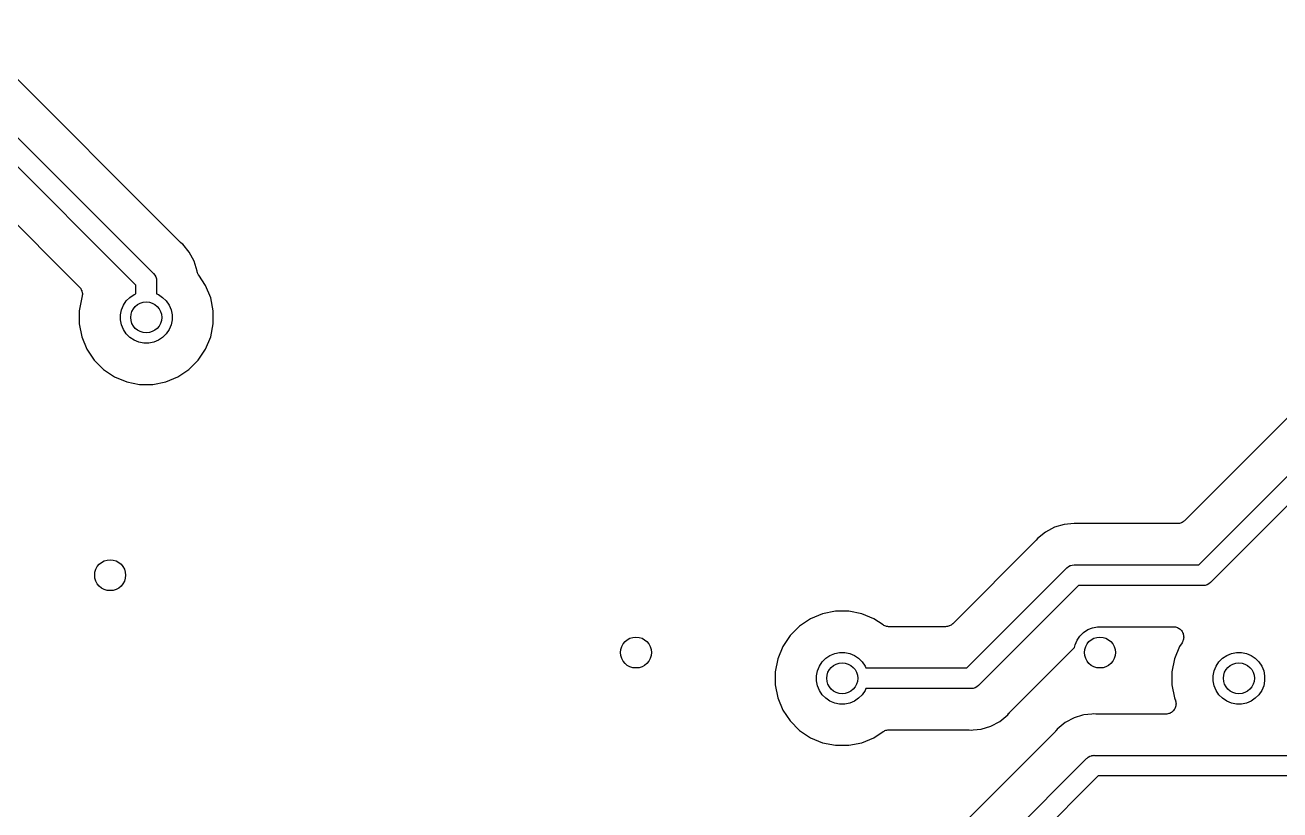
# Model space of a CAD drawing. Extents: x 4.8 to 7.88, y -6.14 to -3.94.
# Drawn here: x 6.5187 to 6.9978, y -4.7353 to -4.4356 of the extents above; entities that cross this region are included whole.
import ezdxf

# ---------------------------------------------------------------- set-up
doc = ezdxf.new("R2010")
doc.units = 0
doc.header["$MEASUREMENT"] = 0
doc.layers.add('BLACK', color=7, linetype='CONTINUOUS')

msp = doc.modelspace()

# ---------------------------------------------------------------- linework, layer by layer
at = {"layer": 'BLACK', "linetype": 'CONTINUOUS'}
for p, q in [((6.57806, -4.51858), (6.4951, -4.43563)), ((6.48328, -4.44608), (6.56761, -4.5304)), ((6.56102, -4.53496), (6.47873, -4.45266)), ((6.48715, -4.48335), (6.53944, -4.53564)), ((6.57819, -4.51869), (6.57806, -4.51858)), ((6.5783, -4.51881), (6.57819, -4.51869)), ((6.57835, -4.51884), (6.5783, -4.51881)), ((6.57895, -4.51934), (6.57835, -4.51884)), ((6.58141, -4.52234), (6.57895, -4.51934)), ((6.58324, -4.52576), (6.58141, -4.52234)), ((6.58361, -4.527), (6.58324, -4.52576)), ((6.58439, -4.52955), (6.58361, -4.527)), ((6.56761, -4.5304), (6.56776, -4.53053)), ((6.56776, -4.53053), (6.56825, -4.53113)), ((6.56825, -4.53113), (6.56862, -4.53181)), ((6.56862, -4.53181), (6.56872, -4.53216)), ((6.56872, -4.53216), (6.56884, -4.53254)), ((6.56884, -4.53254), (6.56884, -4.53255)), ((6.56884, -4.53255), (6.5689, -4.53313)), ((6.5844, -4.5297), (6.58439, -4.52955)), ((6.58446, -4.52991), (6.5844, -4.5297)), ((6.5845, -4.53012), (6.58446, -4.52991)), ((6.58457, -4.53028), (6.5845, -4.53012)), ((6.58461, -4.53044), (6.58457, -4.53028)), ((6.58471, -4.53063), (6.58461, -4.53044)), ((6.58479, -4.53083), (6.58471, -4.53063)), ((6.58489, -4.53097), (6.58479, -4.53083)), ((6.58497, -4.53112), (6.58489, -4.53097)), ((6.585, -4.53117), (6.58497, -4.53112)), ((6.58764, -4.53512), (6.585, -4.53117)), ((6.53944, -4.53564), (6.53945, -4.53565)), ((6.53945, -4.53565), (6.53945, -4.53566)), ((6.53945, -4.53566), (6.53945, -4.53566)), ((6.53945, -4.53566), (6.53948, -4.53568)), ((6.53948, -4.53568), (6.5397, -4.53597)), ((6.5397, -4.53597), (6.53994, -4.53625)), ((6.53994, -4.53625), (6.53994, -4.53627)), ((6.53994, -4.53627), (6.53996, -4.53628)), ((6.53996, -4.53628), (6.54013, -4.53661)), ((6.54013, -4.53661), (6.5403, -4.53693)), ((6.5403, -4.53693), (6.5403, -4.53695)), ((6.5403, -4.53695), (6.54031, -4.53696)), ((6.54031, -4.53696), (6.54041, -4.53732)), ((6.54041, -4.53732), (6.54052, -4.53767)), ((6.56102, -4.53822), (6.56102, -4.53496)), ((6.5689, -4.53313), (6.5689, -4.53313)), ((6.5689, -4.53313), (6.56892, -4.53332)), ((6.56892, -4.53332), (6.5689, -4.53352)), ((6.5689, -4.53352), (6.5689, -4.53822)), ((6.58957, -4.53978), (6.58764, -4.53512)), ((6.54039, -4.53962), (6.53937, -4.54472)), ((6.5404, -4.53958), (6.54039, -4.53962)), ((6.54051, -4.53923), (6.5404, -4.53958)), ((6.54055, -4.53883), (6.54051, -4.5392)), ((6.54051, -4.5392), (6.54051, -4.53921)), ((6.54051, -4.53921), (6.54051, -4.53923)), ((6.54052, -4.53767), (6.54052, -4.53768)), ((6.54052, -4.53768), (6.54052, -4.5377)), ((6.54052, -4.5377), (6.54056, -4.53807)), ((6.54059, -4.53847), (6.54055, -4.53883)), ((6.54056, -4.53807), (6.54059, -4.53843)), ((6.54059, -4.53843), (6.54059, -4.53845)), ((6.54059, -4.53845), (6.54059, -4.53847)), ((6.55624, -4.54258), (6.55732, -4.54097)), ((6.55732, -4.54097), (6.55869, -4.5396)), ((6.55869, -4.5396), (6.5603, -4.53852)), ((6.5603, -4.53852), (6.56102, -4.53822)), ((6.5689, -4.53822), (6.56962, -4.53852)), ((6.56962, -4.53852), (6.57123, -4.5396)), ((6.57123, -4.5396), (6.57261, -4.54097)), ((6.57261, -4.54097), (6.57368, -4.54258)), ((6.59055, -4.54472), (6.58957, -4.53978)), ((6.53937, -4.54472), (6.53937, -4.54976)), ((6.55512, -4.54627), (6.5555, -4.54437)), ((6.55512, -4.54821), (6.55512, -4.54627)), ((6.5555, -4.54437), (6.55624, -4.54258)), ((6.57368, -4.54258), (6.57442, -4.54437)), ((6.57442, -4.54437), (6.5748, -4.54627)), ((6.5748, -4.54627), (6.5748, -4.54821)), ((6.59055, -4.54976), (6.59055, -4.54472)), ((7.04043, -4.54591), (6.9615, -4.62483)), ((6.53937, -4.54976), (6.54035, -4.55471)), ((6.5555, -4.55012), (6.55512, -4.54821)), ((6.55624, -4.55191), (6.5555, -4.55012)), ((6.57442, -4.55012), (6.57368, -4.55191)), ((6.5748, -4.54821), (6.57442, -4.55012)), ((6.58957, -4.55471), (6.59055, -4.54976)), ((6.96687, -4.64173), (7.05777, -4.55084)), ((6.54035, -4.55471), (6.54228, -4.55937)), ((6.55732, -4.55352), (6.55624, -4.55191)), ((6.55869, -4.55489), (6.55732, -4.55352)), ((6.5603, -4.55597), (6.55869, -4.55489)), ((6.56209, -4.55671), (6.5603, -4.55597)), ((6.56962, -4.55597), (6.56783, -4.55671)), ((6.57123, -4.55489), (6.56962, -4.55597)), ((6.57261, -4.55352), (6.57123, -4.55489)), ((6.57368, -4.55191), (6.57261, -4.55352)), ((6.58764, -4.55937), (6.58957, -4.55471)), ((7.06333, -4.55641), (6.97142, -4.64832)), ((6.54228, -4.55937), (6.54508, -4.56356)), ((6.56399, -4.55709), (6.56209, -4.55671)), ((6.56593, -4.55709), (6.56399, -4.55709)), ((6.56783, -4.55671), (6.56593, -4.55709)), ((6.58484, -4.56356), (6.58764, -4.55937)), ((6.54508, -4.56356), (6.54865, -4.56712)), ((6.58127, -4.56712), (6.58484, -4.56356)), ((6.54865, -4.56712), (6.55284, -4.56992)), ((6.55284, -4.56992), (6.5575, -4.57185)), ((6.57243, -4.57185), (6.57708, -4.56992)), ((6.57708, -4.56992), (6.58127, -4.56712)), ((6.5575, -4.57185), (6.56244, -4.57283)), ((6.56244, -4.57283), (6.56748, -4.57283)), ((6.56748, -4.57283), (6.57243, -4.57185)), ((6.91172, -4.62739), (6.9083, -4.62922)), ((6.91543, -4.62627), (6.91172, -4.62739)), ((6.91929, -4.62589), (6.91543, -4.62627)), ((6.92007, -4.62597), (6.91929, -4.62589)), ((6.92023, -4.62597), (6.92007, -4.62597)), ((6.9204, -4.62598), (6.92023, -4.62597)), ((6.92045, -4.62598), (6.9204, -4.62598)), ((6.95872, -4.62598), (6.92045, -4.62598)), ((6.95908, -4.62595), (6.95872, -4.62598)), ((6.95944, -4.62592), (6.95908, -4.62595)), ((6.95946, -4.62591), (6.95944, -4.62592)), ((6.95948, -4.62591), (6.95946, -4.62591)), ((6.95983, -4.6258), (6.95948, -4.62591)), ((6.96018, -4.6257), (6.95983, -4.6258)), ((6.9602, -4.62569), (6.96018, -4.6257)), ((6.96022, -4.62569), (6.9602, -4.62569)), ((6.96054, -4.62552), (6.96022, -4.62569)), ((6.96086, -4.62535), (6.96054, -4.62552)), ((6.96088, -4.62534), (6.96086, -4.62535)), ((6.9609, -4.62533), (6.96088, -4.62534)), ((6.96118, -4.6251), (6.9609, -4.62533)), ((6.96146, -4.62487), (6.96118, -4.6251)), ((6.96149, -4.62484), (6.96146, -4.62487)), ((6.9615, -4.62483), (6.96149, -4.62484)), ((6.96149, -4.62484), (6.96149, -4.62484)), ((6.96149, -4.62484), (6.96149, -4.62484)), ((6.90455, -4.63257), (6.87292, -4.6642)), ((6.90466, -4.63244), (6.90455, -4.63257)), ((6.90478, -4.63233), (6.90466, -4.63244)), ((6.90481, -4.63228), (6.90478, -4.63233)), ((6.9053, -4.63168), (6.90481, -4.63228)), ((6.9083, -4.62922), (6.9053, -4.63168)), ((6.91637, -4.64302), (6.91649, -4.64287)), ((6.91649, -4.64287), (6.91709, -4.64238)), ((6.91709, -4.64238), (6.91778, -4.64201)), ((6.91778, -4.64201), (6.918, -4.64195)), ((6.918, -4.64195), (6.91852, -4.64179)), ((6.91852, -4.64179), (6.91929, -4.64171)), ((6.91929, -4.64171), (6.91948, -4.64173)), ((6.91948, -4.64173), (6.96687, -4.64173)), ((6.87829, -4.6811), (6.91637, -4.64302)), ((6.92092, -4.64961), (6.88284, -4.68769)), ((6.96831, -4.64961), (6.92092, -4.64961)), ((6.9685, -4.64963), (6.96831, -4.64961)), ((6.9687, -4.64961), (6.9685, -4.64963)), ((6.96928, -4.64955), (6.9687, -4.64961)), ((6.9687, -4.64961), (6.9687, -4.64961)), ((6.97002, -4.64932), (6.96928, -4.64955)), ((6.9707, -4.64896), (6.97002, -4.64932)), ((6.9713, -4.64847), (6.9707, -4.64896)), ((6.97142, -4.64832), (6.9713, -4.64847)), ((6.82324, -4.66043), (6.81859, -4.66236)), ((6.82819, -4.65945), (6.82324, -4.66043)), ((6.83323, -4.65945), (6.82819, -4.65945)), ((6.83817, -4.66043), (6.83323, -4.65945)), ((6.84283, -4.66236), (6.83817, -4.66043)), ((6.8144, -4.66516), (6.81083, -4.66873)), ((6.81859, -4.66236), (6.8144, -4.66516)), ((6.84632, -4.66469), (6.84283, -4.66236)), ((6.84664, -4.66486), (6.84632, -4.66469)), ((6.84695, -4.66504), (6.84664, -4.66486)), ((6.84697, -4.66504), (6.84695, -4.66504)), ((6.84699, -4.66505), (6.84697, -4.66504)), ((6.84734, -4.66516), (6.84699, -4.66505)), ((6.84769, -4.66527), (6.84734, -4.66516)), ((6.84771, -4.66527), (6.84769, -4.66527)), ((6.84773, -4.66528), (6.84771, -4.66527)), ((6.84809, -4.66531), (6.84773, -4.66528)), ((6.84845, -4.66535), (6.84809, -4.66531)), ((6.84849, -4.66535), (6.84845, -4.66535)), ((6.8485, -4.66535), (6.84849, -4.66535)), ((6.84849, -4.66535), (6.84849, -4.66535)), ((6.84849, -4.66535), (6.84849, -4.66535)), ((6.87014, -4.66535), (6.8485, -4.66535)), ((6.8705, -4.66532), (6.87014, -4.66535)), ((6.87086, -4.66529), (6.8705, -4.66532)), ((6.87088, -4.66528), (6.87086, -4.66529)), ((6.8709, -4.66528), (6.87088, -4.66528)), ((6.87125, -4.66517), (6.8709, -4.66528)), ((6.8716, -4.66507), (6.87125, -4.66517)), ((6.87162, -4.66506), (6.8716, -4.66507)), ((6.87164, -4.66506), (6.87162, -4.66506)), ((6.87196, -4.66489), (6.87164, -4.66506)), ((6.87228, -4.66472), (6.87196, -4.66489)), ((6.8723, -4.66471), (6.87228, -4.66472)), ((6.87232, -4.6647), (6.8723, -4.66471)), ((6.8726, -4.66447), (6.87232, -4.6647)), ((6.87288, -4.66424), (6.8726, -4.66447)), ((6.87291, -4.66421), (6.87288, -4.66424)), ((6.87292, -4.6642), (6.87291, -4.66421)), ((6.87291, -4.66421), (6.87291, -4.66421)), ((6.87291, -4.66421), (6.87291, -4.66421)), ((6.92286, -4.66755), (6.92447, -4.66647)), ((6.92447, -4.66647), (6.92626, -4.66573)), ((6.92626, -4.66573), (6.92816, -4.66535)), ((6.92816, -4.66535), (6.9572, -4.66535)), ((6.9572, -4.66535), (6.95724, -4.66535)), ((6.95724, -4.66535), (6.95724, -4.66535)), ((6.95724, -4.66535), (6.95724, -4.66535)), ((6.95724, -4.66535), (6.95725, -4.66535)), ((6.95725, -4.66535), (6.95763, -4.6654)), ((6.95763, -4.6654), (6.958, -4.66544)), ((6.958, -4.66544), (6.95801, -4.66544)), ((6.95801, -4.66544), (6.95802, -4.66544)), ((6.95802, -4.66544), (6.95838, -4.66555)), ((6.95838, -4.66555), (6.95873, -4.66567)), ((6.95873, -4.66567), (6.95874, -4.66567)), ((6.95874, -4.66567), (6.95875, -4.66567)), ((6.95875, -4.66567), (6.95907, -4.66585)), ((6.95907, -4.66585), (6.95941, -4.66603)), ((6.95941, -4.66603), (6.95942, -4.66604)), ((6.95942, -4.66604), (6.95942, -4.66604)), ((6.95942, -4.66604), (6.95971, -4.66628)), ((6.95971, -4.66628), (6.96, -4.66652)), ((6.96, -4.66652), (6.96001, -4.66653)), ((6.96001, -4.66653), (6.96001, -4.66654)), ((6.96001, -4.66654), (6.96024, -4.66683)), ((6.96024, -4.66683), (6.96048, -4.66712)), ((6.81083, -4.66873), (6.80803, -4.67292)), ((6.91967, -4.67233), (6.92041, -4.67053)), ((6.92041, -4.67053), (6.92149, -4.66892)), ((6.92149, -4.66892), (6.92286, -4.66755)), ((6.96047, -4.67148), (6.95951, -4.67292)), ((6.96065, -4.67114), (6.96047, -4.67148)), ((6.96048, -4.66712), (6.96049, -4.66713)), ((6.96049, -4.66713), (6.96049, -4.66714)), ((6.96049, -4.66714), (6.96067, -4.66747)), ((6.96083, -4.67082), (6.96065, -4.67114)), ((6.96067, -4.66747), (6.96084, -4.6678)), ((6.96095, -4.67044), (6.96083, -4.6708)), ((6.96083, -4.6708), (6.96083, -4.67081)), ((6.96083, -4.67081), (6.96083, -4.67082)), ((6.96084, -4.6678), (6.96085, -4.66781)), ((6.96085, -4.66781), (6.96085, -4.66782)), ((6.96085, -4.66782), (6.96096, -4.66818)), ((6.96106, -4.67008), (6.96095, -4.67044)), ((6.96096, -4.66818), (6.96106, -4.66854)), ((6.96106, -4.66854), (6.96106, -4.66855)), ((6.96106, -4.66855), (6.96107, -4.66855)), ((6.9611, -4.6697), (6.96106, -4.67007)), ((6.96106, -4.67007), (6.96106, -4.67007)), ((6.96106, -4.67007), (6.96106, -4.67008)), ((6.96107, -4.66855), (6.9611, -4.66893)), ((6.9611, -4.66893), (6.96114, -4.6693)), ((6.96114, -4.66932), (6.9611, -4.6697)), ((6.96114, -4.6693), (6.96114, -4.66931)), ((6.96114, -4.66931), (6.96114, -4.66932)), ((6.80803, -4.67292), (6.8061, -4.67757)), ((6.82443, -4.67739), (6.82605, -4.67632)), ((6.82605, -4.67632), (6.82784, -4.67558)), ((6.82784, -4.67558), (6.82974, -4.6752)), ((6.82974, -4.6752), (6.83168, -4.6752)), ((6.83168, -4.6752), (6.83358, -4.67558)), ((6.83358, -4.67558), (6.83537, -4.67632)), ((6.83537, -4.67632), (6.83698, -4.67739)), ((6.89466, -4.69814), (6.91947, -4.67333)), ((6.91947, -4.67333), (6.91967, -4.67233)), ((6.95951, -4.67292), (6.95758, -4.67757)), ((6.97591, -4.67739), (6.97753, -4.67632)), ((6.97753, -4.67632), (6.97932, -4.67558)), ((6.97932, -4.67558), (6.98122, -4.6752)), ((6.98122, -4.6752), (6.98316, -4.6752)), ((6.98316, -4.6752), (6.98506, -4.67558)), ((6.98506, -4.67558), (6.98685, -4.67632)), ((6.98685, -4.67632), (6.98846, -4.67739)), ((6.8061, -4.67757), (6.80512, -4.68252)), ((6.82124, -4.68217), (6.82199, -4.68038)), ((6.82199, -4.68038), (6.82306, -4.67877)), ((6.82306, -4.67877), (6.82443, -4.67739)), ((6.83698, -4.67739), (6.83835, -4.67877)), ((6.83835, -4.67877), (6.83943, -4.68038)), ((6.83943, -4.68038), (6.83973, -4.6811)), ((6.83973, -4.6811), (6.87829, -4.6811)), ((6.95758, -4.67757), (6.9566, -4.68252)), ((6.97272, -4.68217), (6.97347, -4.68038)), ((6.97347, -4.68038), (6.97454, -4.67877)), ((6.97454, -4.67877), (6.97591, -4.67739)), ((6.98846, -4.67739), (6.98983, -4.67877)), ((6.98983, -4.67877), (6.99091, -4.68038)), ((6.99091, -4.68038), (6.99165, -4.68217)), ((6.80512, -4.68252), (6.80512, -4.68756)), ((6.82087, -4.68407), (6.82124, -4.68217)), ((6.82087, -4.68601), (6.82087, -4.68407)), ((6.82124, -4.68791), (6.82087, -4.68601)), ((6.9566, -4.68252), (6.9566, -4.68756)), ((6.97235, -4.68407), (6.97272, -4.68217)), ((6.97235, -4.68601), (6.97235, -4.68407)), ((6.97272, -4.68791), (6.97235, -4.68601)), ((6.99165, -4.68217), (6.99203, -4.68407)), ((6.99203, -4.68601), (6.99165, -4.68791)), ((6.99203, -4.68407), (6.99203, -4.68601)), ((6.80512, -4.68756), (6.8061, -4.6925)), ((6.82199, -4.6897), (6.82124, -4.68791)), ((6.82306, -4.69131), (6.82199, -4.6897)), ((6.83943, -4.6897), (6.83835, -4.69131)), ((6.83973, -4.68898), (6.83943, -4.6897)), ((6.87973, -4.68898), (6.83973, -4.68898)), ((6.87992, -4.689), (6.87973, -4.68898)), ((6.88011, -4.68898), (6.87992, -4.689)), ((6.88069, -4.68892), (6.88011, -4.68898)), ((6.88011, -4.68898), (6.88011, -4.68898)), ((6.88144, -4.68869), (6.88069, -4.68892)), ((6.88212, -4.68833), (6.88144, -4.68869)), ((6.88272, -4.68784), (6.88212, -4.68833)), ((6.88284, -4.68769), (6.88272, -4.68784)), ((6.9566, -4.68756), (6.95758, -4.6925)), ((6.97347, -4.6897), (6.97272, -4.68791)), ((6.97454, -4.69131), (6.97347, -4.6897)), ((6.99091, -4.6897), (6.98983, -4.69131)), ((6.99165, -4.68791), (6.99091, -4.6897)), ((6.8061, -4.6925), (6.80803, -4.69716)), ((6.82443, -4.69268), (6.82306, -4.69131)), ((6.82605, -4.69376), (6.82443, -4.69268)), ((6.82784, -4.6945), (6.82605, -4.69376)), ((6.82974, -4.69488), (6.82784, -4.6945)), ((6.83168, -4.69488), (6.82974, -4.69488)), ((6.83358, -4.6945), (6.83168, -4.69488)), ((6.83537, -4.69376), (6.83358, -4.6945)), ((6.83698, -4.69268), (6.83537, -4.69376)), ((6.83835, -4.69131), (6.83698, -4.69268)), ((6.95758, -4.6925), (6.9579, -4.69328)), ((6.9579, -4.69328), (6.95792, -4.69331)), ((6.95792, -4.69331), (6.95792, -4.69331)), ((6.95792, -4.69331), (6.95792, -4.69331)), ((6.95792, -4.69331), (6.95792, -4.69333)), ((6.95792, -4.69333), (6.95803, -4.69369)), ((6.95812, -4.6956), (6.95801, -4.69595)), ((6.95803, -4.69369), (6.95813, -4.69405)), ((6.95816, -4.6952), (6.95812, -4.69558)), ((6.95812, -4.69558), (6.95812, -4.69559)), ((6.95812, -4.69559), (6.95812, -4.6956)), ((6.95813, -4.69405), (6.95813, -4.69406)), ((6.95813, -4.69406), (6.95814, -4.69407)), ((6.95814, -4.69407), (6.95817, -4.69444)), ((6.9582, -4.69484), (6.95816, -4.6952)), ((6.95817, -4.69444), (6.9582, -4.69481)), ((6.9582, -4.69481), (6.9582, -4.69482)), ((6.9582, -4.69482), (6.9582, -4.69484)), ((6.97591, -4.69268), (6.97454, -4.69131)), ((6.97753, -4.69376), (6.97591, -4.69268)), ((6.97932, -4.6945), (6.97753, -4.69376)), ((6.98122, -4.69488), (6.97932, -4.6945)), ((6.98316, -4.69488), (6.98122, -4.69488)), ((6.98506, -4.6945), (6.98316, -4.69488)), ((6.98685, -4.69376), (6.98506, -4.6945)), ((6.98846, -4.69268), (6.98685, -4.69376)), ((6.98983, -4.69131), (6.98846, -4.69268)), ((6.80803, -4.69716), (6.81083, -4.70135)), ((6.89091, -4.70149), (6.89391, -4.69903)), ((6.89391, -4.69903), (6.8944, -4.69842)), ((6.8944, -4.69842), (6.89444, -4.69838)), ((6.89444, -4.69838), (6.89456, -4.69827)), ((6.89456, -4.69827), (6.89466, -4.69814)), ((6.91928, -4.70013), (6.91586, -4.70196)), ((6.92242, -4.69918), (6.91928, -4.70013)), ((6.92299, -4.69901), (6.92242, -4.69918)), ((6.92242, -4.69918), (6.92242, -4.69918)), ((6.92304, -4.699), (6.92299, -4.69901)), ((6.92606, -4.69871), (6.92304, -4.699)), ((6.92304, -4.699), (6.92304, -4.699)), ((6.92607, -4.69871), (6.92606, -4.69871)), ((6.92685, -4.69863), (6.92607, -4.69871)), ((6.92762, -4.69871), (6.92685, -4.69863)), ((6.92779, -4.69871), (6.92762, -4.69871)), ((6.92795, -4.69872), (6.92779, -4.69871)), ((6.92801, -4.69872), (6.92795, -4.69872)), ((6.95427, -4.69872), (6.92801, -4.69872)), ((6.95464, -4.69869), (6.95427, -4.69872)), ((6.95501, -4.69865), (6.95464, -4.69869)), ((6.95502, -4.69865), (6.95501, -4.69865)), ((6.95503, -4.69865), (6.95502, -4.69865)), ((6.95539, -4.69854), (6.95503, -4.69865)), ((6.95575, -4.69843), (6.95539, -4.69854)), ((6.95576, -4.69843), (6.95575, -4.69843)), ((6.95577, -4.69843), (6.95576, -4.69843)), ((6.95609, -4.69825), (6.95577, -4.69843)), ((6.95643, -4.69808), (6.95609, -4.69825)), ((6.95644, -4.69807), (6.95643, -4.69808)), ((6.95673, -4.69783), (6.95644, -4.69807)), ((6.95644, -4.69807), (6.95644, -4.69807)), ((6.95703, -4.69759), (6.95673, -4.69783)), ((6.95704, -4.69758), (6.95703, -4.69759)), ((6.95703, -4.69759), (6.95703, -4.69759)), ((6.95728, -4.69729), (6.95704, -4.69758)), ((6.95752, -4.69701), (6.95728, -4.69729)), ((6.95753, -4.69699), (6.95752, -4.697)), ((6.95752, -4.697), (6.95752, -4.69701)), ((6.95771, -4.69665), (6.95753, -4.69699)), ((6.95789, -4.69633), (6.95771, -4.69665)), ((6.9579, -4.69631), (6.95789, -4.69632)), ((6.95789, -4.69632), (6.95789, -4.69633)), ((6.95801, -4.69595), (6.9579, -4.69631)), ((6.81083, -4.70135), (6.8144, -4.70492)), ((6.8144, -4.70492), (6.81859, -4.70772)), ((6.84636, -4.70536), (6.84668, -4.70519)), ((6.84668, -4.70519), (6.847, -4.70502)), ((6.847, -4.70502), (6.84703, -4.70501)), ((6.84703, -4.70501), (6.84705, -4.705)), ((6.84705, -4.705), (6.84739, -4.7049)), ((6.84739, -4.7049), (6.84774, -4.7048)), ((6.84774, -4.7048), (6.84776, -4.7048)), ((6.84776, -4.7048), (6.84778, -4.70479)), ((6.84778, -4.70479), (6.84814, -4.70476)), ((6.84814, -4.70476), (6.8485, -4.70472)), ((6.8485, -4.70472), (6.87876, -4.70472)), ((6.87876, -4.70472), (6.87882, -4.70472)), ((6.87882, -4.70472), (6.87898, -4.70474)), ((6.87898, -4.70474), (6.87915, -4.70474)), ((6.87915, -4.70474), (6.87992, -4.70482)), ((6.87992, -4.70482), (6.8807, -4.70474)), ((6.8807, -4.70474), (6.88378, -4.70444)), ((6.88378, -4.70444), (6.88749, -4.70331)), ((6.88749, -4.70331), (6.89091, -4.70149)), ((6.91221, -4.70518), (6.91211, -4.70531)), ((6.91233, -4.70507), (6.91221, -4.70518)), ((6.91237, -4.70502), (6.91233, -4.70507)), ((6.91286, -4.70442), (6.91237, -4.70502)), ((6.91586, -4.70196), (6.91286, -4.70442)), ((6.81859, -4.70772), (6.82324, -4.70965)), ((6.82324, -4.70965), (6.82819, -4.71063)), ((6.83323, -4.71063), (6.83817, -4.70965)), ((6.83817, -4.70965), (6.84283, -4.70772)), ((6.84283, -4.70772), (6.84632, -4.70539)), ((6.84632, -4.70539), (6.84632, -4.70538)), ((6.84632, -4.70538), (6.84633, -4.70538)), ((6.84633, -4.70538), (6.84636, -4.70536)), ((6.84633, -4.70538), (6.84633, -4.70538)), ((6.91211, -4.70531), (6.86854, -4.74888)), ((6.82819, -4.71063), (6.83323, -4.71063)), ((6.92465, -4.71512), (6.92533, -4.71475)), ((6.92533, -4.71475), (6.92586, -4.71459)), ((6.92586, -4.71459), (6.92607, -4.71453)), ((6.92607, -4.71453), (6.92622, -4.71451)), ((6.92622, -4.71451), (6.92665, -4.71447)), ((6.92665, -4.71447), (6.92685, -4.71445)), ((6.92665, -4.71447), (6.92665, -4.71447)), ((6.92685, -4.71445), (6.92704, -4.71447)), ((6.92704, -4.71447), (7.29689, -4.71447)), ((6.87707, -4.76262), (6.92393, -4.71576)), ((6.92393, -4.71576), (6.92405, -4.71561)), ((6.92405, -4.71561), (6.9242, -4.71549)), ((6.9242, -4.71549), (6.92435, -4.71536)), ((6.9242, -4.71549), (6.9242, -4.71549)), ((6.92435, -4.71536), (6.92465, -4.71512)), ((6.92848, -4.72235), (6.88263, -4.76819)), ((7.29545, -4.72235), (6.92848, -4.72235))]:
    msp.add_line(p, q, dxfattribs=at)
at = {"layer": 'BLACK'}
for centre in [(6.56496, -4.54724), (6.55118, -4.64567), (6.75197, -4.6752), (6.92913, -4.6752), (6.83071, -4.68504), (6.98219, -4.68504)]:
    msp.add_circle(centre, 0.00591, dxfattribs=at)

doc.saveas('drawing.dxf')
